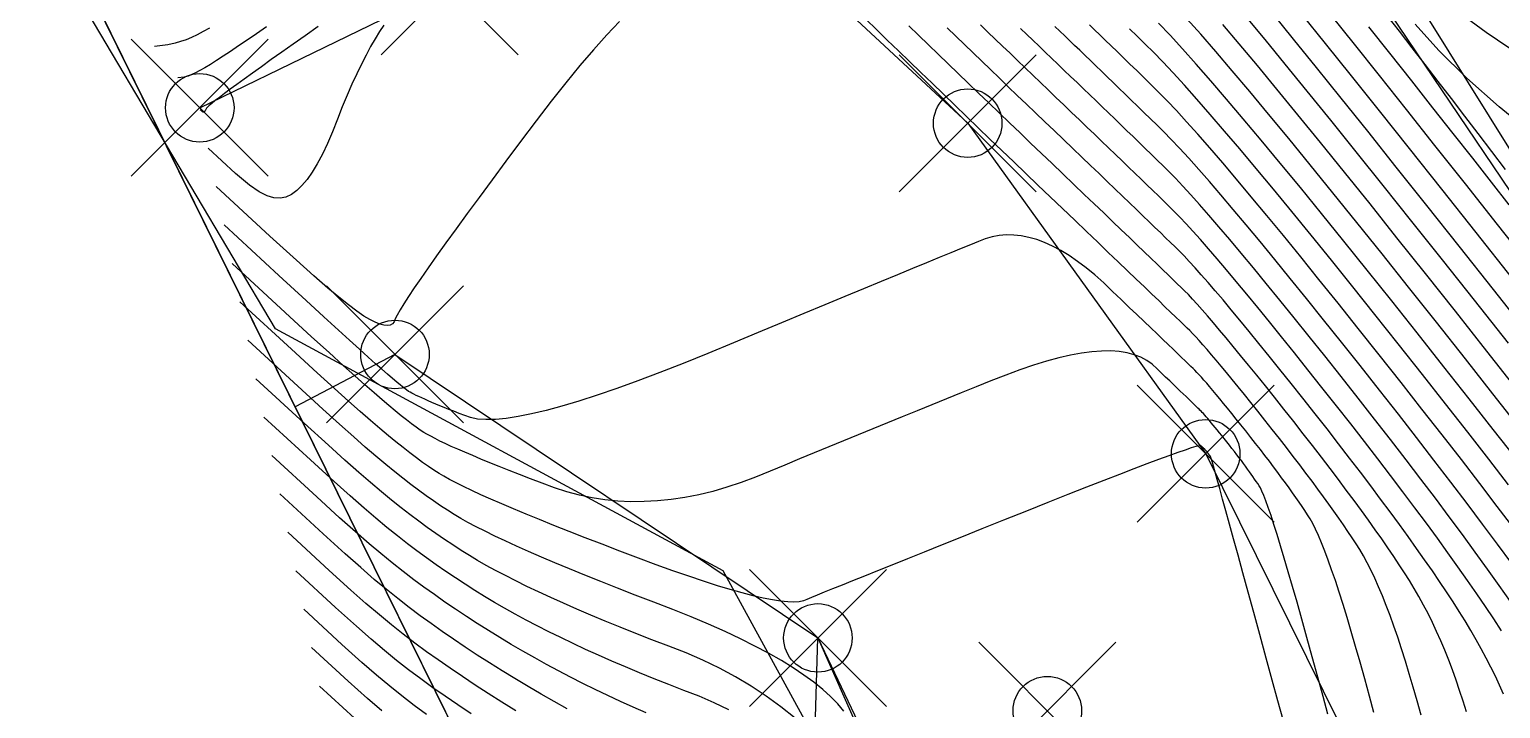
# Model space of a CAD drawing. Extents: x 83 to 1412852, y -76 to 4931706.
# Drawn here: x 1412623.84 to 1412641.02, y 4931573.36 to 4931581.3 of the extents above; entities that cross this region are included whole.
import ezdxf

# ---------------------------------------------------------------- set-up
doc = ezdxf.new("R2010")
doc.units = 0
doc.header["$MEASUREMENT"] = 0
doc.header["$PDMODE"] = 35
doc.header["$PDSIZE"] = 0.8
doc.layers.get('0').update_dxf_attribs({"color": 1, "linetype": 'CONTINUOUS'})
for name, color, linetype in [('Ground topo-Rev01', 1, 'CONTINUOUS'), ('New scratch layer', 1, 'CONTINUOUS'), ('nz-property-titles(LINZ DOWNLOAD)', 1, 'CONTINUOUS')]:
    doc.layers.add(name, color=color, linetype=linetype)

msp = doc.modelspace()

# ---------------------------------------------------------------- linework, layer by layer
for points in [[(1412624.31, 4931582.43), (1412625.64, 4931584.3), (1412628.73, 4931586.46), (1412633.2, 4931587.59), (1412637.92, 4931585.4), (1412637.83, 4931584.3), (1412637.83, 4931584.3), (1412645.14, 4931573.48), (1412645.14, 4931573.48), (1412645.14, 4931573.48), (1412646.51, 4931569.94), (1412645.58, 4931567.64)], [(1412625.83, 4931580.38), (1412628.75, 4931581.8), (1412632.64, 4931582.21), (1412634.8, 4931580.2), (1412637.58, 4931576.34), (1412641.3, 4931568.83), (1412646.46, 4931561.43), (1412653.58, 4931556.32), (1412661.21, 4931552.91), (1412664.41, 4931553.01), (1412671.43, 4931552.25), (1412680.76, 4931551.75), (1412690.96, 4931557.29), (1412699.75, 4931563.42), (1412708.32, 4931567.05)], [(1412650.692, 4931575.847), (1412649.443, 4931576.464), (1412648.265, 4931577.056), (1412647.157, 4931577.623), (1412646.121, 4931578.165), (1412645.156, 4931578.682), (1412644.262, 4931579.175), (1412643.439, 4931579.642), (1412642.687, 4931580.084), (1412642.006, 4931580.501), (1412641.396, 4931580.893), (1412640.857, 4931581.26), (1412640.389, 4931581.602)], [(1412630.731, 4931581.388), (1412630.584, 4931581.23), (1412630.43, 4931581.058), (1412630.271, 4931580.872), (1412630.106, 4931580.671), (1412629.936, 4931580.456), (1412629.759, 4931580.228), (1412629.577, 4931579.985), (1412629.405, 4931579.755), (1412629.244, 4931579.538), (1412629.093, 4931579.334), (1412628.953, 4931579.144), (1412628.824, 4931578.966), (1412628.705, 4931578.802), (1412628.597, 4931578.651), (1412628.499, 4931578.513), (1412628.412, 4931578.388), (1412628.336, 4931578.276), (1412628.27, 4931578.177), (1412628.215, 4931578.092), (1412628.17, 4931578.02), (1412628.136, 4931577.96), (1412628.113, 4931577.914), (1412628.1, 4931577.881), (1412628.08, 4931577.857), (1412628.053, 4931577.843), (1412628.02, 4931577.838), (1412627.979, 4931577.841), (1412627.932, 4931577.854), (1412627.877, 4931577.877), (1412627.816, 4931577.908), (1412627.747, 4931577.948), (1412627.664, 4931578.005), (1412627.567, 4931578.079), (1412627.454, 4931578.168), (1412627.327, 4931578.274), (1412627.162, 4931578.418), (1412626.959, 4931578.599), (1412626.648, 4931578.882), (1412626.021, 4931579.46)], [(1412640.095, 4931573.286), (1412640.05, 4931573.454), (1412640.004, 4931573.615), (1412639.958, 4931573.77), (1412639.913, 4931573.919), (1412639.868, 4931574.062), (1412639.823, 4931574.198), (1412639.778, 4931574.329), (1412639.733, 4931574.453), (1412639.688, 4931574.57), (1412639.644, 4931574.682), (1412639.599, 4931574.787), (1412639.555, 4931574.887), (1412639.511, 4931574.979), (1412639.467, 4931575.066), (1412639.423, 4931575.147), (1412639.379, 4931575.221), (1412639.336, 4931575.289), (1412639.29, 4931575.36), (1412639.241, 4931575.433), (1412639.189, 4931575.509), (1412639.134, 4931575.587), (1412639.077, 4931575.669), (1412639.018, 4931575.752), (1412638.955, 4931575.839), (1412638.89, 4931575.928), (1412638.822, 4931576.019), (1412638.751, 4931576.114), (1412638.678, 4931576.21), (1412638.602, 4931576.31), (1412638.523, 4931576.412), (1412638.441, 4931576.517), (1412638.357, 4931576.624), (1412638.27, 4931576.734), (1412638.187, 4931576.839), (1412638.107, 4931576.939), (1412638.031, 4931577.034), (1412637.958, 4931577.123), (1412637.889, 4931577.208), (1412637.823, 4931577.288), (1412637.761, 4931577.363), (1412637.703, 4931577.432), (1412637.648, 4931577.497), (1412637.596, 4931577.556), (1412637.548, 4931577.611), (1412637.504, 4931577.661), (1412637.463, 4931577.705), (1412637.426, 4931577.745), (1412637.393, 4931577.779), (1412637.362, 4931577.808), (1412637.325, 4931577.845), (1412637.281, 4931577.888), (1412637.229, 4931577.937), (1412637.17, 4931577.994), (1412637.104, 4931578.057), (1412637.031, 4931578.128), (1412636.951, 4931578.205), (1412636.864, 4931578.288), (1412636.769, 4931578.379), (1412636.667, 4931578.477), (1412636.558, 4931578.581), (1412636.442, 4931578.692), (1412636.319, 4931578.81), (1412636.189, 4931578.935), (1412636.051, 4931579.066), (1412635.906, 4931579.204), (1412635.762, 4931579.342), (1412635.62, 4931579.478), (1412635.478, 4931579.614), (1412635.338, 4931579.749), (1412635.198, 4931579.882), (1412635.06, 4931580.015), (1412634.922, 4931580.147), (1412634.786, 4931580.278), (1412634.651, 4931580.409), (1412634.516, 4931580.538), (1412634.383, 4931580.666), (1412634.251, 4931580.794), (1412634.12, 4931580.92), (1412633.99, 4931581.046), (1412633.861, 4931581.171), (1412633.733, 4931581.295), (1412633.613, 4931581.411)], [(1412641.205, 4931576.284), (1412640.939, 4931576.624), (1412640.659, 4931576.981), (1412640.363, 4931577.357), (1412640.051, 4931577.751), (1412639.753, 4931578.126), (1412639.467, 4931578.484), (1412639.194, 4931578.823), (1412638.934, 4931579.145), (1412638.686, 4931579.449), (1412638.451, 4931579.734), (1412638.229, 4931580.002), (1412638.019, 4931580.251), (1412637.822, 4931580.482), (1412637.638, 4931580.696), (1412637.467, 4931580.891), (1412637.308, 4931581.069), (1412637.163, 4931581.228), (1412637.029, 4931581.369)], [(1412641.238, 4931576.655), (1412640.935, 4931577.041), (1412640.613, 4931577.449), (1412640.274, 4931577.878), (1412639.95, 4931578.286), (1412639.64, 4931578.674), (1412639.345, 4931579.042), (1412639.065, 4931579.388), (1412638.8, 4931579.714), (1412638.55, 4931580.02), (1412638.314, 4931580.305), (1412638.094, 4931580.569), (1412637.888, 4931580.813), (1412637.697, 4931581.036), (1412637.521, 4931581.239), (1412637.36, 4931581.42)], [(1412641.115, 4931577.632), (1412640.719, 4931578.132), (1412640.344, 4931578.605), (1412639.988, 4931579.052), (1412639.653, 4931579.473), (1412639.337, 4931579.867), (1412639.041, 4931580.234), (1412638.765, 4931580.575), (1412638.509, 4931580.889), (1412638.273, 4931581.176), (1412638.057, 4931581.437)], [(1412641.365, 4931577.723), (1412640.942, 4931578.259), (1412640.541, 4931578.765), (1412640.162, 4931579.241), (1412639.806, 4931579.688), (1412639.473, 4931580.106), (1412639.161, 4931580.494), (1412638.873, 4931580.852), (1412638.606, 4931581.181), (1412638.362, 4931581.48)], [(1412641.165, 4931578.386), (1412640.738, 4931578.925), (1412640.337, 4931579.43), (1412639.96, 4931579.904), (1412639.608, 4931580.345), (1412639.282, 4931580.753), (1412638.98, 4931581.129), (1412638.704, 4931581.473)], [(1412641.345, 4931578.567), (1412640.989, 4931579.017), (1412640.613, 4931579.492), (1412640.258, 4931579.941), (1412639.924, 4931580.362), (1412639.61, 4931580.756), (1412639.318, 4931581.123), (1412639.047, 4931581.462)], [(1412641.083, 4931579.659), (1412640.922, 4931579.87), (1412640.762, 4931580.078), (1412640.605, 4931580.284), (1412640.449, 4931580.487), (1412640.295, 4931580.688), (1412640.143, 4931580.885), (1412639.992, 4931581.08), (1412639.843, 4931581.273), (1412639.695, 4931581.462)], [(1412625.942, 4931581.311), (1412625.868, 4931581.27), (1412625.798, 4931581.233), (1412625.732, 4931581.202), (1412625.67, 4931581.175), (1412625.606, 4931581.153), (1412625.541, 4931581.134), (1412625.456, 4931581.117), (1412625.301, 4931581.094)], [(1412626.611, 4931581.326), (1412626.494, 4931581.245), (1412626.384, 4931581.171), (1412626.283, 4931581.102), (1412626.189, 4931581.039), (1412626.103, 4931580.983), (1412626.025, 4931580.932), (1412625.954, 4931580.887), (1412625.89, 4931580.848), (1412625.832, 4931580.816), (1412625.782, 4931580.789), (1412625.736, 4931580.767), (1412625.694, 4931580.751), (1412625.648, 4931580.739), (1412625.572, 4931580.728)], [(1412627.213, 4931581.329), (1412627.062, 4931581.222), (1412626.92, 4931581.123), (1412626.787, 4931581.029), (1412626.664, 4931580.942), (1412626.55, 4931580.86), (1412626.445, 4931580.785), (1412626.349, 4931580.716), (1412626.263, 4931580.653), (1412626.186, 4931580.597), (1412626.118, 4931580.546), (1412626.06, 4931580.502), (1412626.01, 4931580.464), (1412625.971, 4931580.432), (1412625.94, 4931580.407), (1412625.919, 4931580.387), (1412625.907, 4931580.374), (1412625.904, 4931580.367), (1412625.901, 4931580.36), (1412625.898, 4931580.354), (1412625.895, 4931580.349), (1412625.893, 4931580.344), (1412625.89, 4931580.34), (1412625.887, 4931580.337), (1412625.884, 4931580.334), (1412625.881, 4931580.332), (1412625.878, 4931580.33), (1412625.875, 4931580.33), (1412625.871, 4931580.33), (1412625.867, 4931580.331), (1412625.863, 4931580.333), (1412625.858, 4931580.337), (1412625.85, 4931580.343), (1412625.835, 4931580.358)], [(1412627.981, 4931581.346), (1412627.93, 4931581.27), (1412627.878, 4931581.185), (1412627.825, 4931581.094), (1412627.772, 4931580.995), (1412627.718, 4931580.889), (1412627.663, 4931580.776), (1412627.608, 4931580.655), (1412627.552, 4931580.527), (1412627.495, 4931580.391), (1412627.438, 4931580.249), (1412627.38, 4931580.099), (1412627.321, 4931579.962), (1412627.262, 4931579.838), (1412627.203, 4931579.727), (1412627.144, 4931579.629), (1412627.084, 4931579.544), (1412627.024, 4931579.472), (1412626.963, 4931579.413), (1412626.902, 4931579.368), (1412626.837, 4931579.338), (1412626.768, 4931579.326), (1412626.694, 4931579.33), (1412626.616, 4931579.351), (1412626.522, 4931579.4), (1412626.411, 4931579.476), (1412626.249, 4931579.613), (1412625.928, 4931579.909)], [(1412640.625, 4931573.325), (1412640.586, 4931573.451), (1412640.546, 4931573.576), (1412640.505, 4931573.697), (1412640.462, 4931573.816), (1412640.418, 4931573.932), (1412640.372, 4931574.046), (1412640.326, 4931574.157), (1412640.277, 4931574.265), (1412640.228, 4931574.371), (1412640.177, 4931574.474), (1412640.125, 4931574.574), (1412640.071, 4931574.672), (1412640.016, 4931574.767), (1412639.96, 4931574.86), (1412639.902, 4931574.95), (1412639.841, 4931575.043), (1412639.776, 4931575.14), (1412639.708, 4931575.241), (1412639.636, 4931575.345), (1412639.56, 4931575.452), (1412639.481, 4931575.563), (1412639.398, 4931575.677), (1412639.312, 4931575.795), (1412639.222, 4931575.916), (1412639.129, 4931576.04), (1412639.032, 4931576.169), (1412638.931, 4931576.3), (1412638.827, 4931576.435), (1412638.719, 4931576.574), (1412638.608, 4931576.716), (1412638.493, 4931576.861), (1412638.383, 4931577), (1412638.277, 4931577.132), (1412638.176, 4931577.257), (1412638.08, 4931577.376), (1412637.988, 4931577.488), (1412637.902, 4931577.594), (1412637.82, 4931577.692), (1412637.742, 4931577.785), (1412637.67, 4931577.87), (1412637.602, 4931577.949), (1412637.538, 4931578.021), (1412637.48, 4931578.087), (1412637.426, 4931578.145), (1412637.377, 4931578.198), (1412637.332, 4931578.243), (1412637.292, 4931578.282), (1412637.247, 4931578.326), (1412637.196, 4931578.375), (1412637.14, 4931578.43), (1412637.078, 4931578.489), (1412637.011, 4931578.554), (1412636.939, 4931578.624), (1412636.861, 4931578.699), (1412636.777, 4931578.779), (1412636.688, 4931578.865), (1412636.593, 4931578.955), (1412636.493, 4931579.051), (1412636.388, 4931579.152), (1412636.277, 4931579.258), (1412636.161, 4931579.369), (1412636.039, 4931579.486), (1412635.911, 4931579.607), (1412635.785, 4931579.728), (1412635.66, 4931579.848), (1412635.535, 4931579.968), (1412635.411, 4931580.086), (1412635.289, 4931580.204), (1412635.167, 4931580.321), (1412635.046, 4931580.437), (1412634.926, 4931580.552), (1412634.807, 4931580.667), (1412634.689, 4931580.78), (1412634.572, 4931580.893), (1412634.456, 4931581.005), (1412634.341, 4931581.117), (1412634.226, 4931581.227), (1412634.113, 4931581.337)], [(1412641.058, 4931573.535), (1412641.012, 4931573.639), (1412640.963, 4931573.743), (1412640.911, 4931573.848), (1412640.856, 4931573.954), (1412640.799, 4931574.061), (1412640.738, 4931574.169), (1412640.675, 4931574.278), (1412640.609, 4931574.388), (1412640.54, 4931574.499), (1412640.469, 4931574.611), (1412640.393, 4931574.727), (1412640.312, 4931574.848), (1412640.227, 4931574.973), (1412640.137, 4931575.102), (1412640.043, 4931575.235), (1412639.945, 4931575.373), (1412639.842, 4931575.515), (1412639.735, 4931575.662), (1412639.623, 4931575.812), (1412639.507, 4931575.967), (1412639.386, 4931576.127), (1412639.261, 4931576.29), (1412639.131, 4931576.458), (1412638.997, 4931576.631), (1412638.858, 4931576.807), (1412638.715, 4931576.988), (1412638.578, 4931577.161), (1412638.447, 4931577.325), (1412638.322, 4931577.481), (1412638.202, 4931577.629), (1412638.088, 4931577.768), (1412637.98, 4931577.899), (1412637.878, 4931578.022), (1412637.782, 4931578.137), (1412637.691, 4931578.243), (1412637.607, 4931578.341), (1412637.528, 4931578.431), (1412637.455, 4931578.513), (1412637.388, 4931578.586), (1412637.327, 4931578.651), (1412637.272, 4931578.707), (1412637.222, 4931578.756), (1412637.169, 4931578.807), (1412637.112, 4931578.863), (1412637.051, 4931578.922), (1412636.986, 4931578.984), (1412636.918, 4931579.05), (1412636.846, 4931579.12), (1412636.77, 4931579.193), (1412636.69, 4931579.27), (1412636.607, 4931579.35), (1412636.519, 4931579.434), (1412636.428, 4931579.521), (1412636.334, 4931579.612), (1412636.235, 4931579.706), (1412636.133, 4931579.804), (1412636.027, 4931579.906), (1412635.917, 4931580.011), (1412635.808, 4931580.115), (1412635.699, 4931580.218), (1412635.592, 4931580.321), (1412635.485, 4931580.424), (1412635.379, 4931580.525), (1412635.274, 4931580.626), (1412635.17, 4931580.726), (1412635.066, 4931580.826), (1412634.964, 4931580.925), (1412634.862, 4931581.023), (1412634.761, 4931581.12), (1412634.661, 4931581.217), (1412634.561, 4931581.313)], [(1412641.035, 4931574.272), (1412640.944, 4931574.411), (1412640.848, 4931574.555), (1412640.746, 4931574.705), (1412640.639, 4931574.859), (1412640.526, 4931575.019), (1412640.409, 4931575.184), (1412640.286, 4931575.354), (1412640.157, 4931575.529), (1412640.023, 4931575.709), (1412639.884, 4931575.894), (1412639.74, 4931576.085), (1412639.59, 4931576.281), (1412639.435, 4931576.482), (1412639.275, 4931576.688), (1412639.109, 4931576.899), (1412638.938, 4931577.115), (1412638.774, 4931577.322), (1412638.617, 4931577.518), (1412638.467, 4931577.705), (1412638.324, 4931577.882), (1412638.188, 4931578.048), (1412638.059, 4931578.205), (1412637.937, 4931578.352), (1412637.821, 4931578.489), (1412637.713, 4931578.616), (1412637.612, 4931578.734), (1412637.518, 4931578.841), (1412637.431, 4931578.939), (1412637.351, 4931579.026), (1412637.277, 4931579.104), (1412637.211, 4931579.171), (1412637.152, 4931579.229), (1412637.091, 4931579.289), (1412637.027, 4931579.351), (1412636.962, 4931579.414), (1412636.894, 4931579.48), (1412636.825, 4931579.547), (1412636.753, 4931579.616), (1412636.679, 4931579.687), (1412636.603, 4931579.76), (1412636.526, 4931579.835), (1412636.446, 4931579.912), (1412636.363, 4931579.991), (1412636.279, 4931580.072), (1412636.193, 4931580.154), (1412636.105, 4931580.239), (1412636.014, 4931580.325), (1412635.922, 4931580.414), (1412635.83, 4931580.501), (1412635.739, 4931580.589), (1412635.649, 4931580.675), (1412635.559, 4931580.761), (1412635.47, 4931580.847), (1412635.382, 4931580.931), (1412635.294, 4931581.016), (1412635.207, 4931581.099), (1412635.12, 4931581.183), (1412635.035, 4931581.265), (1412634.95, 4931581.347)], [(1412641.14, 4931574.616), (1412641.009, 4931574.802), (1412640.872, 4931574.994), (1412640.729, 4931575.192), (1412640.58, 4931575.396), (1412640.424, 4931575.605), (1412640.262, 4931575.821), (1412640.094, 4931576.043), (1412639.92, 4931576.271), (1412639.739, 4931576.505), (1412639.553, 4931576.745), (1412639.36, 4931576.99), (1412639.161, 4931577.242), (1412638.97, 4931577.483), (1412638.787, 4931577.711), (1412638.612, 4931577.929), (1412638.446, 4931578.134), (1412638.287, 4931578.328), (1412638.137, 4931578.511), (1412637.995, 4931578.682), (1412637.861, 4931578.842), (1412637.735, 4931578.99), (1412637.617, 4931579.126), (1412637.508, 4931579.251), (1412637.406, 4931579.365), (1412637.313, 4931579.466), (1412637.228, 4931579.557), (1412637.151, 4931579.636), (1412637.082, 4931579.703), (1412637.012, 4931579.77), (1412636.943, 4931579.838), (1412636.873, 4931579.906), (1412636.802, 4931579.975), (1412636.731, 4931580.043), (1412636.66, 4931580.112), (1412636.589, 4931580.182), (1412636.517, 4931580.251), (1412636.444, 4931580.321), (1412636.372, 4931580.391), (1412636.299, 4931580.461), (1412636.225, 4931580.532), (1412636.151, 4931580.603), (1412636.077, 4931580.674), (1412636.002, 4931580.745), (1412635.927, 4931580.817), (1412635.853, 4931580.888), (1412635.779, 4931580.959), (1412635.706, 4931581.029), (1412635.633, 4931581.099), (1412635.56, 4931581.168), (1412635.489, 4931581.237), (1412635.418, 4931581.305)], [(1412641.155, 4931575.058), (1412640.988, 4931575.285), (1412640.814, 4931575.519), (1412640.632, 4931575.76), (1412640.443, 4931576.009), (1412640.246, 4931576.266), (1412640.042, 4931576.53), (1412639.83, 4931576.802), (1412639.611, 4931577.082), (1412639.383, 4931577.369), (1412639.166, 4931577.643), (1412638.957, 4931577.904), (1412638.758, 4931578.152), (1412638.568, 4931578.387), (1412638.387, 4931578.608), (1412638.216, 4931578.817), (1412638.053, 4931579.012), (1412637.901, 4931579.194), (1412637.757, 4931579.363), (1412637.623, 4931579.519), (1412637.498, 4931579.661), (1412637.382, 4931579.791), (1412637.275, 4931579.907), (1412637.178, 4931580.01), (1412637.09, 4931580.1), (1412637.012, 4931580.177), (1412636.934, 4931580.252), (1412636.858, 4931580.326), (1412636.784, 4931580.399), (1412636.71, 4931580.47), (1412636.638, 4931580.54), (1412636.567, 4931580.609), (1412636.498, 4931580.676), (1412636.43, 4931580.742), (1412636.363, 4931580.806), (1412636.298, 4931580.869), (1412636.234, 4931580.931), (1412636.171, 4931580.992), (1412636.109, 4931581.051), (1412636.049, 4931581.108), (1412635.99, 4931581.165), (1412635.933, 4931581.22), (1412635.875, 4931581.274), (1412635.819, 4931581.329)], [(1412641.179, 4931575.47), (1412640.985, 4931575.726), (1412640.781, 4931575.994), (1412640.566, 4931576.272), (1412640.341, 4931576.561), (1412640.106, 4931576.862), (1412639.861, 4931577.174), (1412639.606, 4931577.496), (1412639.361, 4931577.804), (1412639.127, 4931578.098), (1412638.903, 4931578.376), (1412638.69, 4931578.64), (1412638.487, 4931578.888), (1412638.294, 4931579.123), (1412638.112, 4931579.342), (1412637.94, 4931579.546), (1412637.779, 4931579.736), (1412637.628, 4931579.911), (1412637.487, 4931580.071), (1412637.357, 4931580.217), (1412637.238, 4931580.347), (1412637.129, 4931580.463), (1412637.03, 4931580.564), (1412636.941, 4931580.65), (1412636.856, 4931580.733), (1412636.774, 4931580.814), (1412636.694, 4931580.891), (1412636.618, 4931580.965), (1412636.545, 4931581.037), (1412636.475, 4931581.105), (1412636.407, 4931581.17), (1412636.343, 4931581.232), (1412636.282, 4931581.292), (1412636.224, 4931581.348)], [(1412641.118, 4931575.978), (1412640.885, 4931576.278), (1412640.64, 4931576.593), (1412640.382, 4931576.922), (1412640.112, 4931577.265), (1412639.829, 4931577.624), (1412639.557, 4931577.965), (1412639.297, 4931578.291), (1412639.049, 4931578.6), (1412638.812, 4931578.892), (1412638.586, 4931579.169), (1412638.372, 4931579.428), (1412638.17, 4931579.672), (1412637.98, 4931579.899), (1412637.801, 4931580.109), (1412637.633, 4931580.303), (1412637.477, 4931580.481), (1412637.333, 4931580.643), (1412637.2, 4931580.787), (1412637.079, 4931580.916), (1412636.969, 4931581.028), (1412636.871, 4931581.124), (1412636.778, 4931581.215), (1412636.689, 4931581.301)], [(1412641.211, 4931577.1), (1412640.864, 4931577.54), (1412640.497, 4931578.005), (1412640.147, 4931578.446), (1412639.814, 4931578.863), (1412639.499, 4931579.257), (1412639.201, 4931579.627), (1412638.921, 4931579.974), (1412638.657, 4931580.297), (1412638.412, 4931580.597), (1412638.183, 4931580.873), (1412637.972, 4931581.125), (1412637.779, 4931581.354)], [(1412641.126, 4931579.247), (1412640.918, 4931579.512), (1412640.699, 4931579.79), (1412640.471, 4931580.08), (1412640.233, 4931580.381), (1412639.986, 4931580.694), (1412639.729, 4931581.019), (1412639.487, 4931581.325)], [(1412650.55, 4931574.838), (1412649.511, 4931575.343), (1412648.522, 4931575.836), (1412647.585, 4931576.315), (1412646.698, 4931576.781), (1412645.862, 4931577.235), (1412645.077, 4931577.675), (1412644.343, 4931578.102), (1412643.66, 4931578.516), (1412643.028, 4931578.917), (1412642.447, 4931579.305), (1412641.916, 4931579.68), (1412641.437, 4931580.042), (1412641.008, 4931580.39), (1412640.63, 4931580.726), (1412640.303, 4931581.049), (1412640.027, 4931581.358)], [(1412639.544, 4931573.318), (1412639.492, 4931573.509), (1412639.437, 4931573.712), (1412639.383, 4931573.905), (1412639.331, 4931574.089), (1412639.28, 4931574.263), (1412639.231, 4931574.427), (1412639.184, 4931574.581), (1412639.138, 4931574.725), (1412639.094, 4931574.86), (1412639.051, 4931574.984), (1412639.01, 4931575.099), (1412638.971, 4931575.204), (1412638.933, 4931575.299), (1412638.897, 4931575.385), (1412638.863, 4931575.46), (1412638.83, 4931575.526), (1412638.799, 4931575.582), (1412638.769, 4931575.628), (1412638.738, 4931575.676), (1412638.705, 4931575.726), (1412638.67, 4931575.777), (1412638.633, 4931575.83), (1412638.594, 4931575.885), (1412638.554, 4931575.942), (1412638.511, 4931576), (1412638.467, 4931576.061), (1412638.421, 4931576.123), (1412638.373, 4931576.187), (1412638.324, 4931576.252), (1412638.272, 4931576.32), (1412638.219, 4931576.389), (1412638.163, 4931576.46), (1412638.106, 4931576.532), (1412638.048, 4931576.607), (1412637.991, 4931576.678), (1412637.937, 4931576.746), (1412637.885, 4931576.81), (1412637.836, 4931576.871), (1412637.789, 4931576.928), (1412637.745, 4931576.982), (1412637.703, 4931577.033), (1412637.663, 4931577.08), (1412637.626, 4931577.124), (1412637.591, 4931577.164), (1412637.559, 4931577.201), (1412637.529, 4931577.235), (1412637.501, 4931577.265), (1412637.476, 4931577.291), (1412637.453, 4931577.315), (1412637.433, 4931577.335), (1412637.407, 4931577.36), (1412637.376, 4931577.39), (1412637.34, 4931577.425), (1412637.298, 4931577.464), (1412637.251, 4931577.51), (1412637.199, 4931577.56), (1412637.142, 4931577.615), (1412637.079, 4931577.675), (1412637.011, 4931577.74), (1412636.938, 4931577.81), (1412636.86, 4931577.885), (1412636.776, 4931577.965), (1412636.687, 4931578.05), (1412636.592, 4931578.141), (1412636.493, 4931578.236), (1412636.388, 4931578.336), (1412636.285, 4931578.428), (1412636.183, 4931578.512), (1412636.083, 4931578.587), (1412635.984, 4931578.654), (1412635.887, 4931578.713), (1412635.792, 4931578.764), (1412635.698, 4931578.807), (1412635.606, 4931578.841), (1412635.515, 4931578.867), (1412635.426, 4931578.884), (1412635.338, 4931578.894), (1412635.252, 4931578.895), (1412635.168, 4931578.888), (1412635.085, 4931578.873), (1412635.004, 4931578.849), (1412634.925, 4931578.817), (1412634.831, 4931578.779), (1412634.724, 4931578.736), (1412634.603, 4931578.686), (1412634.467, 4931578.631), (1412634.318, 4931578.57), (1412634.156, 4931578.503), (1412633.979, 4931578.43), (1412633.788, 4931578.351), (1412633.583, 4931578.267), (1412633.365, 4931578.176), (1412633.133, 4931578.08), (1412632.886, 4931577.978), (1412632.626, 4931577.87), (1412632.352, 4931577.756), (1412632.064, 4931577.636), (1412631.763, 4931577.511), (1412631.476, 4931577.395), (1412631.203, 4931577.288), (1412630.945, 4931577.191), (1412630.702, 4931577.103), (1412630.473, 4931577.025), (1412630.259, 4931576.956), (1412630.06, 4931576.897), (1412629.875, 4931576.847), (1412629.705, 4931576.806), (1412629.55, 4931576.775), (1412629.409, 4931576.753), (1412629.283, 4931576.741), (1412629.172, 4931576.739), (1412629.075, 4931576.745), (1412628.993, 4931576.762), (1412628.925, 4931576.787), (1412628.861, 4931576.812), (1412628.799, 4931576.836), (1412628.741, 4931576.859), (1412628.686, 4931576.881), (1412628.634, 4931576.901), (1412628.586, 4931576.921), (1412628.54, 4931576.94), (1412628.497, 4931576.959), (1412628.458, 4931576.976), (1412628.422, 4931576.992), (1412628.389, 4931577.007), (1412628.359, 4931577.021), (1412628.332, 4931577.035), (1412628.308, 4931577.047), (1412628.287, 4931577.058), (1412628.27, 4931577.069), (1412628.245, 4931577.086), (1412628.214, 4931577.11), (1412628.176, 4931577.14), (1412628.132, 4931577.177), (1412628.08, 4931577.22), (1412628.022, 4931577.271), (1412627.956, 4931577.328), (1412627.884, 4931577.391), (1412627.798, 4931577.468), (1412627.696, 4931577.56), (1412627.58, 4931577.665), (1412627.449, 4931577.784), (1412627.28, 4931577.939), (1412627.072, 4931578.13), (1412626.754, 4931578.422), (1412626.114, 4931579.012)], [(1412639.007, 4931573.298), (1412638.95, 4931573.507), (1412638.889, 4931573.731), (1412638.824, 4931573.97), (1412638.762, 4931574.196), (1412638.703, 4931574.408), (1412638.647, 4931574.606), (1412638.594, 4931574.792), (1412638.544, 4931574.963), (1412638.498, 4931575.122), (1412638.454, 4931575.267), (1412638.414, 4931575.398), (1412638.377, 4931575.516), (1412638.343, 4931575.621), (1412638.311, 4931575.712), (1412638.284, 4931575.79), (1412638.259, 4931575.854), (1412638.237, 4931575.905), (1412638.219, 4931575.943), (1412638.203, 4931575.967), (1412638.187, 4931575.992), (1412638.169, 4931576.018), (1412638.151, 4931576.045), (1412638.132, 4931576.073), (1412638.111, 4931576.102), (1412638.09, 4931576.131), (1412638.068, 4931576.162), (1412638.045, 4931576.194), (1412638.021, 4931576.226), (1412637.996, 4931576.26), (1412637.97, 4931576.294), (1412637.943, 4931576.329), (1412637.915, 4931576.366), (1412637.886, 4931576.403), (1412637.856, 4931576.441), (1412637.825, 4931576.48), (1412637.795, 4931576.517), (1412637.767, 4931576.552), (1412637.74, 4931576.586), (1412637.714, 4931576.618), (1412637.69, 4931576.648), (1412637.666, 4931576.676), (1412637.644, 4931576.703), (1412637.624, 4931576.728), (1412637.604, 4931576.751), (1412637.586, 4931576.772), (1412637.569, 4931576.791), (1412637.553, 4931576.809), (1412637.539, 4931576.824), (1412637.525, 4931576.838), (1412637.513, 4931576.851), (1412637.503, 4931576.861), (1412637.489, 4931576.874), (1412637.473, 4931576.89), (1412637.454, 4931576.908), (1412637.432, 4931576.929), (1412637.408, 4931576.953), (1412637.381, 4931576.979), (1412637.351, 4931577.008), (1412637.318, 4931577.039), (1412637.282, 4931577.073), (1412637.244, 4931577.11), (1412637.203, 4931577.149), (1412637.159, 4931577.191), (1412637.112, 4931577.236), (1412637.063, 4931577.283), (1412637.011, 4931577.333), (1412636.956, 4931577.386), (1412636.893, 4931577.43), (1412636.823, 4931577.468), (1412636.746, 4931577.497), (1412636.662, 4931577.519), (1412636.57, 4931577.534), (1412636.471, 4931577.541), (1412636.364, 4931577.54), (1412636.25, 4931577.531), (1412636.128, 4931577.515), (1412636, 4931577.492), (1412635.863, 4931577.461), (1412635.72, 4931577.422), (1412635.569, 4931577.375), (1412635.41, 4931577.321), (1412635.244, 4931577.259), (1412635.071, 4931577.19), (1412634.898, 4931577.121), (1412634.725, 4931577.051), (1412634.553, 4931576.982), (1412634.38, 4931576.912), (1412634.208, 4931576.842), (1412634.035, 4931576.772), (1412633.863, 4931576.702), (1412633.692, 4931576.632), (1412633.52, 4931576.562), (1412633.348, 4931576.491), (1412633.177, 4931576.421), (1412633.006, 4931576.35), (1412632.835, 4931576.28), (1412632.664, 4931576.209), (1412632.493, 4931576.138), (1412632.322, 4931576.067), (1412632.154, 4931576.004), (1412631.986, 4931575.949), (1412631.821, 4931575.901), (1412631.658, 4931575.861), (1412631.496, 4931575.829), (1412631.336, 4931575.805), (1412631.177, 4931575.789), (1412631.021, 4931575.781), (1412630.866, 4931575.78), (1412630.713, 4931575.788), (1412630.561, 4931575.803), (1412630.412, 4931575.826), (1412630.264, 4931575.856), (1412630.118, 4931575.895), (1412629.974, 4931575.941), (1412629.831, 4931575.995), (1412629.695, 4931576.048), (1412629.566, 4931576.098), (1412629.443, 4931576.146), (1412629.327, 4931576.192), (1412629.217, 4931576.236), (1412629.114, 4931576.279), (1412629.018, 4931576.319), (1412628.928, 4931576.357), (1412628.845, 4931576.393), (1412628.768, 4931576.427), (1412628.698, 4931576.459), (1412628.635, 4931576.489), (1412628.578, 4931576.517), (1412628.528, 4931576.544), (1412628.484, 4931576.568), (1412628.447, 4931576.59), (1412628.405, 4931576.617), (1412628.357, 4931576.651), (1412628.304, 4931576.69), (1412628.246, 4931576.735), (1412628.182, 4931576.785), (1412628.113, 4931576.841), (1412628.038, 4931576.903), (1412627.959, 4931576.971), (1412627.866, 4931577.051), (1412627.76, 4931577.144), (1412627.641, 4931577.25), (1412627.509, 4931577.368), (1412627.341, 4931577.521), (1412627.137, 4931577.707), (1412626.828, 4931577.991), (1412626.207, 4931578.563)], [(1412638.483, 4931573.233), (1412638.422, 4931573.456), (1412638.356, 4931573.696), (1412638.286, 4931573.954), (1412638.211, 4931574.228), (1412638.141, 4931574.486), (1412638.075, 4931574.726), (1412638.014, 4931574.95), (1412637.957, 4931575.156), (1412637.905, 4931575.346), (1412637.858, 4931575.518), (1412637.815, 4931575.674), (1412637.777, 4931575.812), (1412637.743, 4931575.933), (1412637.714, 4931576.038), (1412637.69, 4931576.125), (1412637.67, 4931576.195), (1412637.655, 4931576.248), (1412637.644, 4931576.285), (1412637.638, 4931576.304), (1412637.637, 4931576.306), (1412637.635, 4931576.308), (1412637.634, 4931576.311), (1412637.632, 4931576.313), (1412637.63, 4931576.316), (1412637.628, 4931576.318), (1412637.626, 4931576.321), (1412637.624, 4931576.324), (1412637.622, 4931576.327), (1412637.62, 4931576.33), (1412637.618, 4931576.333), (1412637.615, 4931576.336), (1412637.613, 4931576.339), (1412637.61, 4931576.342), (1412637.608, 4931576.346), (1412637.605, 4931576.349), (1412637.602, 4931576.353), (1412637.6, 4931576.356), (1412637.597, 4931576.359), (1412637.595, 4931576.362), (1412637.592, 4931576.365), (1412637.59, 4931576.368), (1412637.588, 4931576.371), (1412637.586, 4931576.373), (1412637.584, 4931576.375), (1412637.582, 4931576.377), (1412637.581, 4931576.379), (1412637.579, 4931576.381), (1412637.578, 4931576.383), (1412637.576, 4931576.384), (1412637.575, 4931576.385), (1412637.574, 4931576.386), (1412637.573, 4931576.387), (1412637.572, 4931576.389), (1412637.57, 4931576.39), (1412637.569, 4931576.392), (1412637.567, 4931576.394), (1412637.564, 4931576.396), (1412637.562, 4931576.398), (1412637.559, 4931576.401), (1412637.556, 4931576.404), (1412637.553, 4931576.407), (1412637.549, 4931576.41), (1412637.546, 4931576.414), (1412637.542, 4931576.417), (1412637.537, 4931576.421), (1412637.533, 4931576.426), (1412637.528, 4931576.43), (1412637.523, 4931576.435), (1412637.502, 4931576.433), (1412637.464, 4931576.424), (1412637.41, 4931576.408), (1412637.34, 4931576.384), (1412637.253, 4931576.354), (1412637.15, 4931576.317), (1412637.03, 4931576.273), (1412636.894, 4931576.222), (1412636.742, 4931576.164), (1412636.573, 4931576.099), (1412636.388, 4931576.027), (1412636.187, 4931575.949), (1412635.969, 4931575.863), (1412635.735, 4931575.77), (1412635.485, 4931575.67), (1412635.218, 4931575.563), (1412634.965, 4931575.462), (1412634.727, 4931575.367), (1412634.503, 4931575.277), (1412634.293, 4931575.193), (1412634.097, 4931575.114), (1412633.915, 4931575.041), (1412633.748, 4931574.974), (1412633.595, 4931574.912), (1412633.456, 4931574.856), (1412633.332, 4931574.806), (1412633.221, 4931574.762), (1412633.125, 4931574.723), (1412633.043, 4931574.689), (1412632.975, 4931574.662), (1412632.921, 4931574.64), (1412632.882, 4931574.623), (1412632.832, 4931574.613), (1412632.77, 4931574.609), (1412632.697, 4931574.611), (1412632.613, 4931574.62), (1412632.518, 4931574.634), (1412632.412, 4931574.655), (1412632.295, 4931574.682), (1412632.166, 4931574.715), (1412632.026, 4931574.755), (1412631.876, 4931574.8), (1412631.714, 4931574.852), (1412631.541, 4931574.91), (1412631.356, 4931574.974), (1412631.161, 4931575.044), (1412630.954, 4931575.121), (1412630.737, 4931575.204), (1412630.529, 4931575.283), (1412630.332, 4931575.36), (1412630.144, 4931575.433), (1412629.967, 4931575.504), (1412629.8, 4931575.571), (1412629.642, 4931575.636), (1412629.495, 4931575.697), (1412629.358, 4931575.755), (1412629.231, 4931575.81), (1412629.114, 4931575.862), (1412629.008, 4931575.911), (1412628.911, 4931575.957), (1412628.824, 4931576), (1412628.748, 4931576.04), (1412628.681, 4931576.077), (1412628.625, 4931576.111), (1412628.564, 4931576.149), (1412628.5, 4931576.192), (1412628.432, 4931576.24), (1412628.36, 4931576.293), (1412628.284, 4931576.35), (1412628.204, 4931576.412), (1412628.121, 4931576.479), (1412628.033, 4931576.55), (1412627.934, 4931576.634), (1412627.824, 4931576.728), (1412627.702, 4931576.835), (1412627.569, 4931576.953), (1412627.403, 4931577.103), (1412627.202, 4931577.285), (1412626.902, 4931577.56), (1412626.3, 4931578.115)], [(1412633.353, 4931573.335), (1412633.282, 4931573.419), (1412633.199, 4931573.504), (1412633.106, 4931573.588), (1412633.001, 4931573.672), (1412632.886, 4931573.756), (1412632.76, 4931573.841), (1412632.623, 4931573.926), (1412632.474, 4931574.01), (1412632.315, 4931574.095), (1412632.145, 4931574.18), (1412631.965, 4931574.265), (1412631.773, 4931574.35), (1412631.57, 4931574.435), (1412631.356, 4931574.521), (1412631.132, 4931574.606), (1412630.916, 4931574.689), (1412630.71, 4931574.769), (1412630.514, 4931574.847), (1412630.326, 4931574.922), (1412630.148, 4931574.995), (1412629.979, 4931575.066), (1412629.82, 4931575.134), (1412629.67, 4931575.199), (1412629.529, 4931575.262), (1412629.397, 4931575.322), (1412629.275, 4931575.38), (1412629.162, 4931575.435), (1412629.058, 4931575.488), (1412628.963, 4931575.538), (1412628.878, 4931575.586), (1412628.802, 4931575.631), (1412628.724, 4931575.68), (1412628.643, 4931575.733), (1412628.56, 4931575.79), (1412628.474, 4931575.85), (1412628.386, 4931575.915), (1412628.296, 4931575.983), (1412628.203, 4931576.055), (1412628.107, 4931576.13), (1412628.002, 4931576.216), (1412627.887, 4931576.313), (1412627.763, 4931576.419), (1412627.629, 4931576.537), (1412627.464, 4931576.684), (1412627.268, 4931576.862), (1412626.975, 4931577.13), (1412626.393, 4931577.666)], [(1412628.11, 4931577.5), (1412626.944, 4931576.887)], [(1412628.11, 4931577.5), (1412633.05, 4931574.19), (1412634.96, 4931570.18), (1412641.65, 4931558.92), (1412643.23, 4931552.22), (1412645.18, 4931545.9), (1412648.78, 4931537.03), (1412651.34, 4931534.66), (1412654.11, 4931534.38), (1412662.28, 4931539.83)], [(1412632.784, 4931573.254), (1412632.617, 4931573.387), (1412632.446, 4931573.511), (1412632.269, 4931573.628), (1412632.087, 4931573.736), (1412631.9, 4931573.837), (1412631.707, 4931573.93), (1412631.51, 4931574.015), (1412631.308, 4931574.092), (1412631.112, 4931574.167), (1412630.923, 4931574.242), (1412630.741, 4931574.315), (1412630.565, 4931574.387), (1412630.396, 4931574.457), (1412630.234, 4931574.527), (1412630.079, 4931574.595), (1412629.93, 4931574.662), (1412629.788, 4931574.728), (1412629.652, 4931574.792), (1412629.523, 4931574.855), (1412629.401, 4931574.917), (1412629.286, 4931574.978), (1412629.177, 4931575.037), (1412629.075, 4931575.095), (1412628.98, 4931575.152), (1412628.883, 4931575.212), (1412628.786, 4931575.275), (1412628.688, 4931575.34), (1412628.589, 4931575.408), (1412628.488, 4931575.479), (1412628.387, 4931575.553), (1412628.285, 4931575.63), (1412628.182, 4931575.71), (1412628.07, 4931575.799), (1412627.951, 4931575.897), (1412627.824, 4931576.004), (1412627.689, 4931576.121), (1412627.525, 4931576.266), (1412627.333, 4931576.439), (1412627.049, 4931576.699), (1412626.486, 4931577.217)], [(1412632.011, 4931573.35), (1412631.84, 4931573.433), (1412631.664, 4931573.509), (1412631.484, 4931573.577), (1412631.308, 4931573.646), (1412631.136, 4931573.714), (1412630.968, 4931573.783), (1412630.804, 4931573.851), (1412630.644, 4931573.919), (1412630.489, 4931573.988), (1412630.337, 4931574.056), (1412630.19, 4931574.125), (1412630.046, 4931574.193), (1412629.907, 4931574.262), (1412629.772, 4931574.331), (1412629.641, 4931574.399), (1412629.514, 4931574.468), (1412629.391, 4931574.536), (1412629.272, 4931574.605), (1412629.157, 4931574.673), (1412629.043, 4931574.744), (1412628.929, 4931574.816), (1412628.816, 4931574.89), (1412628.703, 4931574.966), (1412628.59, 4931575.044), (1412628.478, 4931575.124), (1412628.367, 4931575.206), (1412628.256, 4931575.29), (1412628.139, 4931575.381), (1412628.015, 4931575.481), (1412627.885, 4931575.589), (1412627.749, 4931575.705), (1412627.587, 4931575.848), (1412627.398, 4931576.017), (1412627.122, 4931576.268), (1412626.579, 4931576.769)], [(1412631.043, 4931573.315), (1412630.893, 4931573.382), (1412630.744, 4931573.449), (1412630.596, 4931573.518), (1412630.45, 4931573.588), (1412630.305, 4931573.659), (1412630.162, 4931573.732), (1412630.021, 4931573.806), (1412629.881, 4931573.881), (1412629.742, 4931573.957), (1412629.605, 4931574.035), (1412629.469, 4931574.114), (1412629.335, 4931574.194), (1412629.202, 4931574.275), (1412629.072, 4931574.357), (1412628.944, 4931574.44), (1412628.817, 4931574.524), (1412628.692, 4931574.609), (1412628.57, 4931574.695), (1412628.449, 4931574.782), (1412628.33, 4931574.869), (1412628.207, 4931574.964), (1412628.079, 4931575.065), (1412627.946, 4931575.174), (1412627.809, 4931575.289), (1412627.648, 4931575.429), (1412627.463, 4931575.594), (1412627.196, 4931575.838), (1412626.672, 4931576.32)], [(1412630.12, 4931573.363), (1412629.97, 4931573.447), (1412629.819, 4931573.534), (1412629.666, 4931573.623), (1412629.512, 4931573.715), (1412629.362, 4931573.807), (1412629.215, 4931573.898), (1412629.072, 4931573.99), (1412628.931, 4931574.082), (1412628.795, 4931574.174), (1412628.661, 4931574.265), (1412628.531, 4931574.357), (1412628.404, 4931574.449), (1412628.275, 4931574.546), (1412628.143, 4931574.65), (1412628.007, 4931574.759), (1412627.869, 4931574.873), (1412627.71, 4931575.011), (1412627.528, 4931575.172), (1412627.27, 4931575.407), (1412626.765, 4931575.871)], [(1412629.522, 4931573.338), (1412629.358, 4931573.44), (1412629.199, 4931573.54), (1412629.046, 4931573.64), (1412628.897, 4931573.738), (1412628.753, 4931573.836), (1412628.613, 4931573.933), (1412628.479, 4931574.029), (1412628.343, 4931574.129), (1412628.206, 4931574.234), (1412628.068, 4931574.343), (1412627.929, 4931574.458), (1412627.771, 4931574.593), (1412627.594, 4931574.749), (1412627.343, 4931574.976), (1412626.858, 4931575.423)], [(1412628.999, 4931573.303), (1412628.844, 4931573.407), (1412628.695, 4931573.508), (1412628.553, 4931573.608), (1412628.411, 4931573.712), (1412628.27, 4931573.818), (1412628.129, 4931573.928), (1412627.989, 4931574.042), (1412627.832, 4931574.174), (1412627.659, 4931574.326), (1412627.417, 4931574.545), (1412626.951, 4931574.974)], [(1412628.479, 4931573.294), (1412628.334, 4931573.402), (1412628.19, 4931573.513), (1412628.049, 4931573.626), (1412627.894, 4931573.756), (1412627.724, 4931573.904), (1412627.491, 4931574.115), (1412627.044, 4931574.526)], [(1412627.955, 4931573.338), (1412627.789, 4931573.481), (1412627.564, 4931573.684), (1412627.137, 4931574.077)], [(1412627.638, 4931573.253), (1412627.23, 4931573.628)]]:
    msp.add_lwpolyline(points)
at = {"layer": 'Ground topo-Rev01', "color": 7}
for p in [(1412628.75, 4931581.8, 68.29), (1412625.83, 4931580.38, 67.99), (1412634.8, 4931580.2, 68.43), (1412628.11, 4931577.5, 68.42), (1412637.58, 4931576.34, 69.02), (1412633.05, 4931574.19, 69.06), (1412635.73, 4931573.34, 69.13)]:
    msp.add_point(p, dxfattribs=at)
at = {"layer": 'New scratch layer', "color": 7, "linetype": 'Continuous', "flags": 128}
for points in [[(1412645.681, 4931569.357), (1412645.54, 4931569.392), (1412637.028, 4931565.684), (1412631.942, 4931574.973), (1412626.715, 4931577.798), (1412624.243, 4931581.966), (1412624.863, 4931583.961), (1412628.292, 4931586.489), (1412633.2, 4931587.59), (1412637.445, 4931585.807), (1412644.092, 4931575.149), (1412645.681, 4931569.357)], [(1412633.05, 4931574.19), (1412638.362, 4931562.205), (1412634.174, 4931559.439), (1412631.051, 4931562.533), (1412631.84, 4931565.9), (1412632.91, 4931569.41), (1412633.05, 4931574.19)]]:
    msp.add_lwpolyline(points, close=True, dxfattribs=at)
at = {"layer": 'nz-property-titles(LINZ DOWNLOAD)', "color": 7, "linetype": 'Continuous', "flags": 128}
for points in [[(1412682.698, 4931640.466), (1412710.054, 4931647.15), (1412737.411, 4931653.834), (1412764.203, 4931660.383), (1412779.006, 4931654.39), (1412775.741, 4931621.476), (1412777.168, 4931607.161), (1412789.245, 4931608.4), (1412777.36, 4931579.102), (1412649.678, 4931531.313), (1412643.411, 4931543.701), (1412638.895, 4931552.662), (1412621.576, 4931587.766), (1412660.662, 4931597.302), (1412699.748, 4931606.839), (1412682.698, 4931640.466)], [(1412590.081, 4931596.305), (1412611.422, 4931607.083), (1412621.576, 4931587.766), (1412638.895, 4931552.662), (1412643.411, 4931543.701), (1412600.705, 4931520.752), (1412596.296, 4931529.767), (1412591.809, 4931538.935), (1412590.081, 4931596.305)]]:
    msp.add_lwpolyline(points, close=True, dxfattribs=at)

doc.saveas('drawing.dxf')
